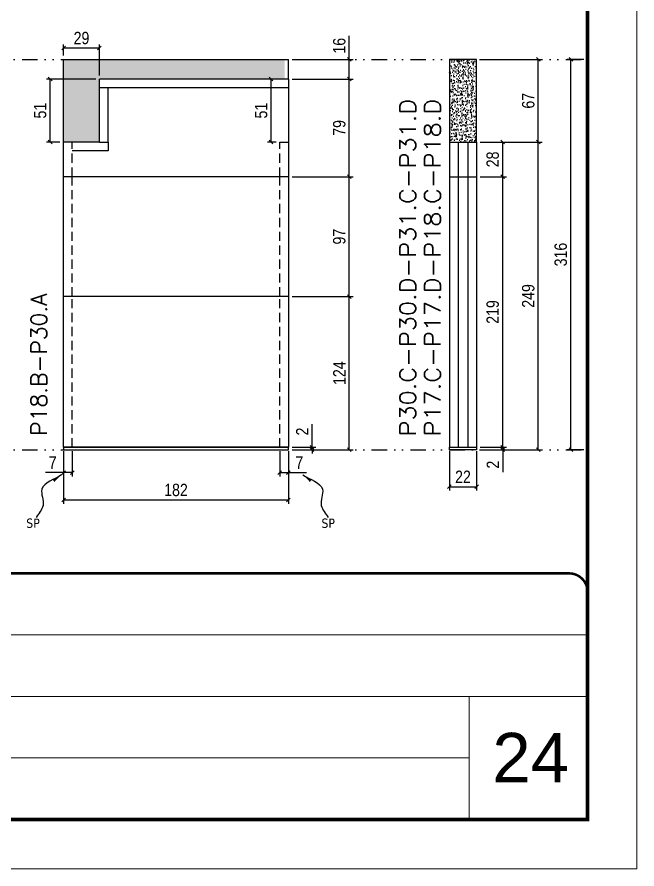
# Model space of a CAD drawing. Extents: x 14400 to 24104, y -21631 to 6985.
# Drawn here: x 20165 to 20667, y 192 to 881 of the extents above; entities that cross this region are included whole.
import ezdxf

# ---------------------------------------------------------------- set-up
doc = ezdxf.new("R2010")
doc.units = 0
for name, pattern in [('CONTINUO', [0]), ('DASHED', [0.75, 0.5, -0.25]), ('DIVIDE2', [0.625, 0.25, -0.125, 0, -0.125, 0, -0.125]), ('HIDDEN', [0.375, 0.25, -0.125])]:
    doc.linetypes.add(name, pattern=pattern)
for name, color, linetype, lineweight in [('CARIMBO', 255, 'Continuous', 9), ('Folhas', 255, 'Continuous', 9), ('SARRAFO DE PRESSAO', 251, 'DASHED', 9), ('Texto Seção', 7, 'Continuous', 15)]:
    doc.layers.add(name, color=color, linetype=linetype, lineweight=lineweight)
for name, color, linetype in [('COTA', 241, 'Continuous'), ('Nível', 160, 'Continuous'), ('Painéis', 200, 'Continuous'), ('SARR_2.2x7', 40, 'Continuous'), ('texto', 7, 'Continuous')]:
    doc.layers.add(name, color=color, linetype=linetype)
doc.styles.add('ARIAL', font='arial.ttf')
doc.styles.add('COTA TECNICA', font='techl___.ttf', dxfattribs={"height": 10})
doc.styles.add('COTA TECNICA-50', font='techl___.ttf', dxfattribs={"height": 10})
doc.styles.add('REGUA-120', font='ROMANS.shx', dxfattribs={"height": 15})
doc.styles.get("Standard").update_dxf_attribs({"font": 'arial.ttf'})
doc.dimstyles.new('COTA PAINEL-50', dxfattribs={"dimtxt": 10, "dimasz": 3, "dimexe": 3, "dimexo": 3, "dimgap": 3, "dimtad": 1, "dimdec": 1, "dimzin": 12, "dimdsep": 46, "dimtxsty": 'COTA TECNICA-50', "dimblk1": 'OBLIQUE', "dimblk2": 'OBLIQUE', "dimsah": 1, "dimcen": 0.9, "dimclrd": 4, "dimclre": 4, "dimclrt": 240, "dimadec": 1, "dimazin": 3, "dimtfac": 1, "dimtdec": 1, "dimtmove": 0, "dimatfit": 3, "dimfxl": 1, "dimtolj": 1, "dimtzin": 12, "dimarcsym": 0})
doc.dimstyles.new('PAINEL', dxfattribs={"dimtxt": 10, "dimasz": 3, "dimexe": 3, "dimexo": 3, "dimgap": 3, "dimtad": 1, "dimdec": 1, "dimzin": 12, "dimdsep": 46, "dimtxsty": 'COTA TECNICA', "dimblk1": 'OBLIQUE', "dimblk2": 'OBLIQUE', "dimsah": 1, "dimcen": 0.9, "dimclrd": 4, "dimclre": 4, "dimclrt": 240, "dimadec": 1, "dimazin": 3, "dimtfac": 1, "dimtdec": 1, "dimtmove": 0, "dimatfit": 3, "dimfxl": 1, "dimtolj": 1, "dimtzin": 12, "dimarcsym": 0})
doc.dimstyles.get("Standard").update_dxf_attribs({"dimtxt": 0.18, "dimasz": 0.18, "dimexe": 0.18, "dimexo": 0.0625, "dimgap": 0.09, "dimtad": 0, "dimtih": 1, "dimtoh": 1, "dimdec": 4, "dimzin": 0, "dimdsep": 46, "dimtxsty": 'Standard', "dimcen": 0.09, "dimadec": 0, "dimazin": 0, "dimtfac": 1, "dimtdec": 4, "dimtofl": 0, "dimtmove": 0, "dimatfit": 3, "dimfxl": 1, "dimtolj": 1, "dimtzin": 0, "dimarcsym": 0})

# ---------------------------------------------------------------- blocks, each defined once
blk = doc.blocks.new('9999999999')
at = {"color": 30, "linetype": 'CONTINUO'}
for p, q in [((98564.56, 34379.64), (99583.98, 34379.64)), ((98564.56, 34329.83), (99487.98, 34329.83)), ((99583.98, 34329.83), (99487.98, 34329.83)), ((99487.98, 34329.83), (99487.98, 34230.21)), ((98564.56, 34280.02), (99487.98, 34280.02))]:
    blk.add_line(p, q, dxfattribs=at)
at = {"color": 30, "linetype": 'CONTINUO', "const_width": 2}
blk.add_lwpolyline([(99583.98, 34230.21), (99583.98, 34414.45, 0.414214), (99568.98, 34429.45), (98228.98, 34429.45, 0.414214), (98213.98, 34414.45), (98213.98, 34245.21, 0.414214), (98228.98, 34230.21), (99583.98, 34230.21)], format="xyb", dxfattribs=at)
at = {"layer": 'Folhas'}
blk.add_lwpolyline([(98138.98, 34190.21), (99623.98, 34190.21), (99623.98, 35240.21), (98138.98, 35240.21)], close=True, dxfattribs=at)
at = {"layer": 'Folhas', "color": 30, "const_width": 3}
blk.add_lwpolyline([(98213.98, 34230.21), (99583.98, 34230.21), (99583.98, 35200.21), (98213.98, 35200.21)], close=True, dxfattribs=at)
blk = doc.blocks.new('_Oblique')
at = {"color": 0, "linetype": 'ByBlock', "lineweight": -2}
blk.add_line((-0.5, -0.5), (0.5, 0.5), dxfattribs=at)
blk = doc.blocks.new('*D1365')
at = {"layer": 'COTA', "color": 4, "lineweight": -2, "transparency": 16777216}
for p, q in [((20623.97, 847.13), (20610.47, 847.13)), ((20613.47, 531.13), (20613.47, 847.13)), ((20623.97, 531.13), (20610.47, 531.13))]:
    blk.add_line(p, q, dxfattribs=at)
at = {"layer": 'Defpoints', "color": 0, "transparency": 16777216}
for p in [(20613.47, 847.13), (20626.97, 847.13), (20626.97, 531.13)]:
    blk.add_point(p, dxfattribs=at)
at = {"layer": 'COTA', "color": 4, "lineweight": -2, "transparency": 16777216, "xscale": 3, "yscale": 3, "zscale": 3}
for p, rotation in [((20613.47, 847.13), 90), ((20613.47, 531.13), 270)]:
    blk.add_blockref('_Oblique', p, dxfattribs=dict(at, rotation=rotation))
at = {"layer": 'COTA', "color": 240, "transparency": 16777216, "insert": (20605.25, 689.13), "char_height": 10, "attachment_point": 5, "rotation": 90, "style": 'COTA TECNICA'}
blk.add_mtext('\\A1;316', dxfattribs=at)
blk = doc.blocks.new('*D1358')
at = {"layer": 'COTA', "color": 4, "lineweight": -2, "transparency": 16777216}
for p, q in [((20515.07, 530.13), (20515.07, 498.24)), ((20537.07, 530.13), (20537.07, 498.24)), ((20515.07, 501.24), (20537.07, 501.24))]:
    blk.add_line(p, q, dxfattribs=at)
at = {"layer": 'Defpoints', "color": 0, "transparency": 16777216}
for p in [(20515.07, 533.13), (20537.07, 533.13), (20537.07, 501.24)]:
    blk.add_point(p, dxfattribs=at)
at = {"layer": 'COTA', "color": 4, "lineweight": -2, "transparency": 16777216, "xscale": 3, "yscale": 3, "zscale": 3, "rotation": 180}
blk.add_blockref('_Oblique', (20515.07, 501.24), dxfattribs=at)
at = {"layer": 'COTA', "color": 4, "lineweight": -2, "transparency": 16777216, "xscale": 3, "yscale": 3, "zscale": 3}
blk.add_blockref('_Oblique', (20537.07, 501.24), dxfattribs=at)
at = {"layer": 'COTA', "color": 240, "transparency": 16777216, "insert": (20526.07, 509.24), "char_height": 10, "attachment_point": 5, "style": 'COTA TECNICA'}
blk.add_mtext('\\A1;22', dxfattribs=at)
blk = doc.blocks.new('*D1359')
at = {"layer": 'COTA', "color": 4, "lineweight": -2, "transparency": 16777216}
for p, q in [((20540.07, 533.13), (20561.26, 533.13)), ((20540.07, 531.13), (20561.26, 531.13)), ((20558.26, 533.13), (20558.26, 536.13)), ((20558.26, 533.13), (20558.26, 531.13)), ((20558.26, 531.13), (20558.26, 513.02))]:
    blk.add_line(p, q, dxfattribs=at)
at = {"layer": 'Defpoints', "color": 0, "transparency": 16777216}
for p in [(20537.07, 533.13), (20537.07, 531.13), (20558.26, 533.13)]:
    blk.add_point(p, dxfattribs=at)
at = {"layer": 'COTA', "color": 4, "lineweight": -2, "transparency": 16777216, "xscale": 3, "yscale": 3, "zscale": 3}
for p, rotation in [((20558.26, 533.13), 270), ((20558.26, 531.13), 90)]:
    blk.add_blockref('_Oblique', p, dxfattribs=dict(at, rotation=rotation))
at = {"layer": 'COTA', "color": 240, "transparency": 16777216, "insert": (20550.26, 519.08), "char_height": 10, "attachment_point": 5, "rotation": 90, "style": 'COTA TECNICA-50'}
blk.add_mtext('\\A1;2', dxfattribs=at)
blk = doc.blocks.new('*D1360')
at = {"layer": 'COTA', "color": 4, "lineweight": -2, "transparency": 16777216}
for p, q in [((20540.07, 780.13), (20590.06, 780.13)), ((20587.06, 531.13), (20587.06, 780.13)), ((20540.07, 531.13), (20590.06, 531.13))]:
    blk.add_line(p, q, dxfattribs=at)
at = {"layer": 'Defpoints', "color": 0, "transparency": 16777216}
for p in [(20537.07, 780.13), (20587.06, 780.13), (20537.07, 531.13)]:
    blk.add_point(p, dxfattribs=at)
at = {"layer": 'COTA', "color": 4, "lineweight": -2, "transparency": 16777216, "xscale": 3, "yscale": 3, "zscale": 3}
for p, rotation in [((20587.06, 780.13), 90), ((20587.06, 531.13), 270)]:
    blk.add_blockref('_Oblique', p, dxfattribs=dict(at, rotation=rotation))
at = {"layer": 'COTA', "color": 240, "transparency": 16777216, "insert": (20578.95, 655.63), "char_height": 10, "attachment_point": 5, "rotation": 90, "style": 'COTA TECNICA-50'}
blk.add_mtext('\\A1;249', dxfattribs=at)
blk = doc.blocks.new('*D1377')
at = {"layer": 'COTA', "color": 4, "lineweight": -2, "transparency": 16777216}
for p, q in [((20540.07, 847.13), (20590.06, 847.13)), ((20587.06, 780.13), (20587.06, 847.13)), ((20540.07, 780.13), (20590.06, 780.13))]:
    blk.add_line(p, q, dxfattribs=at)
at = {"layer": 'Defpoints', "color": 0, "transparency": 16777216}
for p in [(20537.07, 847.13), (20587.06, 847.13), (20537.07, 780.13)]:
    blk.add_point(p, dxfattribs=at)
at = {"layer": 'COTA', "color": 4, "lineweight": -2, "transparency": 16777216, "xscale": 3, "yscale": 3, "zscale": 3}
for p, rotation in [((20587.06, 847.13), 90), ((20587.06, 780.13), 270)]:
    blk.add_blockref('_Oblique', p, dxfattribs=dict(at, rotation=rotation))
at = {"layer": 'COTA', "color": 240, "transparency": 16777216, "insert": (20578.95, 813.63), "char_height": 10, "attachment_point": 5, "rotation": 90, "style": 'COTA TECNICA'}
blk.add_mtext('\\A1;67', dxfattribs=at)
blk = doc.blocks.new('*D1378')
at = {"layer": 'COTA', "color": 4, "lineweight": -2, "transparency": 16777216}
for p, q in [((20540.07, 752.13), (20561.26, 752.13)), ((20558.26, 533.13), (20558.26, 752.13)), ((20540.07, 533.13), (20561.26, 533.13))]:
    blk.add_line(p, q, dxfattribs=at)
at = {"layer": 'Defpoints', "color": 0, "transparency": 16777216}
for p in [(20537.07, 752.13), (20558.26, 752.13), (20537.07, 533.13)]:
    blk.add_point(p, dxfattribs=at)
at = {"layer": 'COTA', "color": 4, "lineweight": -2, "transparency": 16777216, "xscale": 3, "yscale": 3, "zscale": 3}
for p, rotation in [((20558.26, 752.13), 90), ((20558.26, 533.13), 270)]:
    blk.add_blockref('_Oblique', p, dxfattribs=dict(at, rotation=rotation))
at = {"layer": 'COTA', "color": 240, "transparency": 16777216, "insert": (20550.17, 642.63), "char_height": 10, "attachment_point": 5, "rotation": 90, "style": 'COTA TECNICA'}
blk.add_mtext('\\A1;219', dxfattribs=at)
blk = doc.blocks.new('*D1379')
at = {"layer": 'COTA', "color": 4, "lineweight": -2, "transparency": 16777216}
for p, q in [((20540.07, 780.13), (20561.26, 780.13)), ((20558.26, 752.13), (20558.26, 780.13)), ((20540.07, 752.13), (20561.26, 752.13))]:
    blk.add_line(p, q, dxfattribs=at)
at = {"layer": 'Defpoints', "color": 0, "transparency": 16777216}
for p in [(20537.07, 780.13), (20558.26, 780.13), (20537.07, 752.13)]:
    blk.add_point(p, dxfattribs=at)
at = {"layer": 'COTA', "color": 4, "lineweight": -2, "transparency": 16777216, "xscale": 3, "yscale": 3, "zscale": 3}
for p, rotation in [((20558.26, 780.13), 90), ((20558.26, 752.13), 270)]:
    blk.add_blockref('_Oblique', p, dxfattribs=dict(at, rotation=rotation))
at = {"layer": 'COTA', "color": 240, "transparency": 16777216, "insert": (20550.17, 766.13), "char_height": 10, "attachment_point": 5, "rotation": 90, "style": 'COTA TECNICA'}
blk.add_mtext('\\A1;28', dxfattribs=at)
blk = doc.blocks.new('*D1381')
at = {"layer": 'COTA', "color": 4, "lineweight": -2, "transparency": 16777216}
for p, q in [((20202.65, 530.13), (20202.65, 487.46)), ((20384.65, 530.13), (20384.65, 487.46)), ((20384.65, 490.46), (20202.65, 490.46))]:
    blk.add_line(p, q, dxfattribs=at)
at = {"layer": 'Defpoints', "color": 0, "transparency": 16777216}
for p in [(20202.65, 533.13), (20384.65, 533.13), (20202.65, 490.46)]:
    blk.add_point(p, dxfattribs=at)
at = {"layer": 'COTA', "color": 4, "lineweight": -2, "transparency": 16777216, "xscale": 3, "yscale": 3, "zscale": 3, "rotation": 180}
blk.add_blockref('_Oblique', (20202.65, 490.46), dxfattribs=at)
at = {"layer": 'COTA', "color": 4, "lineweight": -2, "transparency": 16777216, "xscale": 3, "yscale": 3, "zscale": 3}
blk.add_blockref('_Oblique', (20384.65, 490.46), dxfattribs=at)
at = {"layer": 'COTA', "color": 240, "transparency": 16777216, "insert": (20293.65, 498.55), "char_height": 10, "attachment_point": 5, "style": 'COTA TECNICA'}
blk.add_mtext('\\A1;182', dxfattribs=at)
blk = doc.blocks.new('*D1382')
at = {"layer": 'COTA', "color": 4, "lineweight": -2, "transparency": 16777216}
for p, q in [((20377.65, 530.13), (20377.65, 509.62)), ((20384.65, 528.13), (20384.65, 509.62)), ((20377.65, 512.62), (20384.65, 512.62)), ((20384.65, 512.62), (20399.38, 512.62))]:
    blk.add_line(p, q, dxfattribs=at)
at = {"layer": 'Defpoints', "color": 0, "transparency": 16777216}
for p in [(20377.65, 533.13), (20384.65, 531.13), (20384.65, 512.62)]:
    blk.add_point(p, dxfattribs=at)
at = {"layer": 'COTA', "color": 4, "lineweight": -2, "transparency": 16777216, "xscale": 3, "yscale": 3, "zscale": 3, "rotation": 180}
blk.add_blockref('_Oblique', (20377.65, 512.62), dxfattribs=at)
at = {"layer": 'COTA', "color": 4, "lineweight": -2, "transparency": 16777216, "xscale": 3, "yscale": 3, "zscale": 3}
blk.add_blockref('_Oblique', (20384.65, 512.62), dxfattribs=at)
at = {"layer": 'COTA', "color": 240, "transparency": 16777216, "insert": (20393.51, 520.7), "char_height": 10, "attachment_point": 5, "style": 'COTA TECNICA-50'}
blk.add_mtext('\\A1;7', dxfattribs=at)
blk = doc.blocks.new('*D1383')
at = {"layer": 'COTA', "color": 4, "lineweight": -2, "transparency": 16777216}
for p, q in [((20202.65, 528.13), (20202.65, 509.62)), ((20209.65, 530.13), (20209.65, 509.62)), ((20202.65, 512.62), (20187.92, 512.62)), ((20209.65, 512.62), (20202.65, 512.62))]:
    blk.add_line(p, q, dxfattribs=at)
at = {"layer": 'Defpoints', "color": 0, "transparency": 16777216}
for p in [(20202.65, 531.13), (20209.65, 533.13), (20202.65, 512.62)]:
    blk.add_point(p, dxfattribs=at)
at = {"layer": 'COTA', "color": 4, "lineweight": -2, "transparency": 16777216, "xscale": 3, "yscale": 3, "zscale": 3, "rotation": 180}
blk.add_blockref('_Oblique', (20202.65, 512.62), dxfattribs=at)
at = {"layer": 'COTA', "color": 4, "lineweight": -2, "transparency": 16777216, "xscale": 3, "yscale": 3, "zscale": 3}
blk.add_blockref('_Oblique', (20209.65, 512.62), dxfattribs=at)
at = {"layer": 'COTA', "color": 240, "transparency": 16777216, "insert": (20193.78, 520.7), "char_height": 10, "attachment_point": 5, "style": 'COTA TECNICA-50'}
blk.add_mtext('\\A1;7', dxfattribs=at)
blk = doc.blocks.new('*D1386')
at = {"layer": 'COTA', "color": 4, "linetype": 'ByBlock', "lineweight": -2, "transparency": 16777216}
for p, q in [((20387.65, 655.13), (20437.02, 655.13)), ((20434.02, 531.13), (20434.02, 655.13)), ((20387.65, 531.13), (20437.02, 531.13))]:
    blk.add_line(p, q, dxfattribs=at)
at = {"layer": 'Defpoints', "color": 0, "linetype": 'ByBlock', "transparency": 16777216}
for p in [(20384.65, 655.13), (20434.02, 655.13), (20384.65, 531.13)]:
    blk.add_point(p, dxfattribs=at)
at = {"layer": 'COTA', "color": 4, "linetype": 'ByBlock', "lineweight": -2, "transparency": 16777216, "xscale": 3, "yscale": 3, "zscale": 3}
for p, rotation in [((20434.02, 655.13), 90), ((20434.02, 531.13), 270)]:
    blk.add_blockref('_Oblique', p, dxfattribs=dict(at, rotation=rotation))
at = {"layer": 'COTA', "color": 240, "linetype": 'ByBlock', "transparency": 16777216, "insert": (20425.94, 593.13), "char_height": 10, "attachment_point": 5, "rotation": 90, "style": 'COTA TECNICA'}
blk.add_mtext('\\A1;124', dxfattribs=at)
blk = doc.blocks.new('*D1384')
at = {"layer": 'COTA', "color": 4, "lineweight": -2, "transparency": 16777216}
for p, q in [((20403.91, 533.13), (20403.91, 551.94)), ((20387.65, 533.13), (20406.91, 533.13)), ((20387.65, 531.13), (20406.91, 531.13)), ((20403.91, 531.13), (20403.91, 533.13)), ((20403.91, 531.13), (20403.91, 528.13))]:
    blk.add_line(p, q, dxfattribs=at)
at = {"layer": 'Defpoints', "color": 0, "transparency": 16777216}
for p in [(20384.65, 533.13), (20384.65, 531.13), (20403.91, 531.13)]:
    blk.add_point(p, dxfattribs=at)
at = {"layer": 'COTA', "color": 4, "lineweight": -2, "transparency": 16777216, "xscale": 3, "yscale": 3, "zscale": 3}
for p, rotation in [((20403.91, 533.13), 270), ((20403.91, 531.13), 90)]:
    blk.add_blockref('_Oblique', p, dxfattribs=dict(at, rotation=rotation))
at = {"layer": 'COTA', "color": 240, "transparency": 16777216, "insert": (20395.91, 545.88), "char_height": 10, "attachment_point": 5, "rotation": 90, "style": 'COTA TECNICA-50'}
blk.add_mtext('\\A1;2', dxfattribs=at)
blk = doc.blocks.new('*D1387')
at = {"layer": 'COTA', "color": 4, "linetype": 'ByBlock', "lineweight": -2, "transparency": 16777216}
for p, q in [((20387.65, 655.13), (20437.02, 655.13)), ((20434.02, 531.13), (20434.02, 655.13)), ((20387.65, 531.13), (20437.02, 531.13))]:
    blk.add_line(p, q, dxfattribs=at)
at = {"layer": 'Defpoints', "color": 0, "linetype": 'ByBlock', "transparency": 16777216}
for p in [(20384.65, 655.13), (20434.02, 655.13), (20384.65, 531.13)]:
    blk.add_point(p, dxfattribs=at)
at = {"layer": 'COTA', "color": 4, "linetype": 'ByBlock', "lineweight": -2, "transparency": 16777216, "xscale": 3, "yscale": 3, "zscale": 3}
for p, rotation in [((20434.02, 655.13), 90), ((20434.02, 531.13), 270)]:
    blk.add_blockref('_Oblique', p, dxfattribs=dict(at, rotation=rotation))
at = {"layer": 'COTA', "color": 240, "linetype": 'ByBlock', "transparency": 16777216, "insert": (20425.94, 593.13), "char_height": 10, "attachment_point": 5, "rotation": 90, "style": 'COTA TECNICA'}
blk.add_mtext('\\A1;124', dxfattribs=at)
blk = doc.blocks.new('*D1388')
at = {"layer": 'COTA', "color": 4, "lineweight": -2, "transparency": 16777216}
for p, q in [((20387.65, 752.13), (20437.02, 752.13)), ((20434.02, 655.13), (20434.02, 752.13)), ((20387.65, 655.13), (20437.02, 655.13))]:
    blk.add_line(p, q, dxfattribs=at)
at = {"layer": 'Defpoints', "color": 0, "transparency": 16777216}
for p in [(20384.65, 752.13), (20434.02, 752.13), (20384.65, 655.13)]:
    blk.add_point(p, dxfattribs=at)
at = {"layer": 'COTA', "color": 4, "lineweight": -2, "transparency": 16777216, "xscale": 3, "yscale": 3, "zscale": 3}
for p, rotation in [((20434.02, 752.13), 90), ((20434.02, 655.13), 270)]:
    blk.add_blockref('_Oblique', p, dxfattribs=dict(at, rotation=rotation))
at = {"layer": 'COTA', "color": 240, "transparency": 16777216, "insert": (20425.91, 703.63), "char_height": 10, "attachment_point": 5, "rotation": 90, "style": 'COTA TECNICA'}
blk.add_mtext('\\A1;97', dxfattribs=at)
blk = doc.blocks.new('*D1389')
at = {"layer": 'COTA', "color": 4, "lineweight": -2, "transparency": 16777216}
for p, q in [((20202.65, 850.13), (20202.65, 859.24)), ((20231.65, 856.24), (20202.65, 856.24)), ((20231.65, 834.13), (20231.65, 859.24))]:
    blk.add_line(p, q, dxfattribs=at)
at = {"layer": 'Defpoints', "color": 0, "transparency": 16777216}
for p in [(20202.65, 856.24), (20202.65, 847.13), (20231.65, 831.13)]:
    blk.add_point(p, dxfattribs=at)
at = {"layer": 'COTA', "color": 4, "lineweight": -2, "transparency": 16777216, "xscale": 3, "yscale": 3, "zscale": 3, "rotation": 180}
blk.add_blockref('_Oblique', (20202.65, 856.24), dxfattribs=at)
at = {"layer": 'COTA', "color": 4, "lineweight": -2, "transparency": 16777216, "xscale": 3, "yscale": 3, "zscale": 3}
blk.add_blockref('_Oblique', (20231.65, 856.24), dxfattribs=at)
at = {"layer": 'COTA', "color": 240, "transparency": 16777216, "insert": (20217.15, 864.33), "char_height": 10, "attachment_point": 5, "style": 'COTA TECNICA'}
blk.add_mtext('\\A1;29', dxfattribs=at)
blk = doc.blocks.new('*D1390')
at = {"layer": 'COTA', "color": 4, "lineweight": -2, "transparency": 16777216}
for p, q in [((20387.65, 831.13), (20437.02, 831.13)), ((20434.02, 752.13), (20434.02, 831.13)), ((20387.65, 752.13), (20437.02, 752.13))]:
    blk.add_line(p, q, dxfattribs=at)
at = {"layer": 'Defpoints', "color": 0, "transparency": 16777216}
for p in [(20384.65, 831.13), (20434.02, 831.13), (20384.65, 752.13)]:
    blk.add_point(p, dxfattribs=at)
at = {"layer": 'COTA', "color": 4, "lineweight": -2, "transparency": 16777216, "xscale": 3, "yscale": 3, "zscale": 3}
for p, rotation in [((20434.02, 831.13), 90), ((20434.02, 752.13), 270)]:
    blk.add_blockref('_Oblique', p, dxfattribs=dict(at, rotation=rotation))
at = {"layer": 'COTA', "color": 240, "transparency": 16777216, "insert": (20425.91, 791.63), "char_height": 10, "attachment_point": 5, "rotation": 90, "style": 'COTA TECNICA'}
blk.add_mtext('\\A1;79', dxfattribs=at)
blk = doc.blocks.new('*D1391')
at = {"layer": 'COTA', "color": 4, "lineweight": -2, "transparency": 16777216}
for p, q in [((20434.02, 847.13), (20434.02, 866.15)), ((20387.65, 847.13), (20437.02, 847.13)), ((20434.02, 831.13), (20434.02, 847.13)), ((20387.65, 831.13), (20437.02, 831.13))]:
    blk.add_line(p, q, dxfattribs=at)
at = {"layer": 'Defpoints', "color": 0, "transparency": 16777216}
for p in [(20384.65, 847.13), (20434.02, 847.13), (20384.65, 831.13)]:
    blk.add_point(p, dxfattribs=at)
at = {"layer": 'COTA', "color": 4, "lineweight": -2, "transparency": 16777216, "xscale": 3, "yscale": 3, "zscale": 3}
for p, rotation in [((20434.02, 847.13), 90), ((20434.02, 831.13), 270)]:
    blk.add_blockref('_Oblique', p, dxfattribs=dict(at, rotation=rotation))
at = {"layer": 'COTA', "color": 240, "transparency": 16777216, "insert": (20425.91, 858.14), "char_height": 10, "attachment_point": 5, "rotation": 90, "style": 'COTA TECNICA'}
blk.add_mtext('\\A1;16', dxfattribs=at)
blk = doc.blocks.new('*D1392')
at = {"layer": 'COTA', "color": 4, "lineweight": -2, "transparency": 16777216}
for p, q in [((20228.65, 831.13), (20188.75, 831.13)), ((20191.75, 780.13), (20191.75, 831.13)), ((20199.65, 780.13), (20188.75, 780.13))]:
    blk.add_line(p, q, dxfattribs=at)
at = {"layer": 'Defpoints', "color": 0, "transparency": 16777216}
for p in [(20191.75, 831.13), (20231.65, 831.13), (20202.65, 780.13)]:
    blk.add_point(p, dxfattribs=at)
at = {"layer": 'COTA', "color": 4, "lineweight": -2, "transparency": 16777216, "xscale": 3, "yscale": 3, "zscale": 3}
for p, rotation in [((20191.75, 831.13), 90), ((20191.75, 780.13), 270)]:
    blk.add_blockref('_Oblique', p, dxfattribs=dict(at, rotation=rotation))
at = {"layer": 'COTA', "color": 240, "transparency": 16777216, "insert": (20183.64, 805.63), "char_height": 10, "attachment_point": 5, "rotation": 90, "style": 'COTA TECNICA'}
blk.add_mtext('\\A1;51', dxfattribs=at)
blk = doc.blocks.new('*D1385')
at = {"layer": 'COTA', "color": 4, "lineweight": -2, "transparency": 16777216}
for p, q in [((20374.65, 831.13), (20367.7, 831.13)), ((20370.7, 780.13), (20370.7, 831.13)), ((20374.65, 780.13), (20367.7, 780.13))]:
    blk.add_line(p, q, dxfattribs=at)
at = {"layer": 'Defpoints', "color": 0, "transparency": 16777216}
for p in [(20370.7, 831.13), (20377.65, 831.13), (20377.65, 780.13)]:
    blk.add_point(p, dxfattribs=at)
at = {"layer": 'COTA', "color": 4, "lineweight": -2, "transparency": 16777216, "xscale": 3, "yscale": 3, "zscale": 3}
for p, rotation in [((20370.7, 831.13), 90), ((20370.7, 780.13), 270)]:
    blk.add_blockref('_Oblique', p, dxfattribs=dict(at, rotation=rotation))
at = {"layer": 'COTA', "color": 240, "transparency": 16777216, "insert": (20362.59, 805.63), "char_height": 10, "attachment_point": 5, "rotation": 90, "style": 'COTA TECNICA'}
blk.add_mtext('\\A1;51', dxfattribs=at)

msp = doc.modelspace()

# ---------------------------------------------------------------- hatches: boundary and pattern name
at = {"layer": 'COTA'}
h = msp.add_hatch(dxfattribs=at)
h.set_pattern_fill('AR-CONC', color=256, scale=0.03)
h.set_pattern_definition([(50, (2020.8996, 0), (5.4655401, -0.4781726), [0.5715, -6.2865]), (355, (2020.8996, 0), (-1.0573026, 5.7317054), [0.4572, -5.0292175]), (100.451445, (2021.355, -0.04), (4.4082374, 5.2535326), [0.4857003, -5.3427073]), (46.1842, (2020.8996, 1.524), (8.1323712, -1.2612698), [0.85725, -9.42975]), (96.63556, (2021.577, 1.419), (7.122124, 7.4227837), [0.7285507, -8.0140682]), (351.18415, (2020.9, 1.524), (7.122124, 7.4227837), [0.685799, -7.543792]), (21, (2021.6616, 1.143), (4.5484317, -3.067956), [0.5715, -6.2865]), (326, (2021.6616, 1.143), (1.8540609, 5.525639), [0.4572, -5.0292]), (71.451445, (2022.0406, 0.8873), (6.4024926, 2.457683), [0.4857003, -5.3426981]), (37.5, (2020.8996, 0), (0.0926581, 2.53665117), [0, -4.96824, 0, -5.1054, 0, -5.04825]), (7.5, (2020.8996, 0), (2.00458988, 3.00541724), [0, -2.91084, 0, -4.85394, 0, -1.92405]), (327.5, (2019.2003, 0), (4.06771786, -0.17186232), [0, -1.905, 0, -5.9436, 0, -7.8867]), (317.5, (2018.4383, 0), (4.44387544, 0.7627947), [0, -2.4765, 0, -3.94716, 0, -5.6007])])
h.paths.add_polyline_path([(20202.65, 847.13), (20381.65, 847.13), (20381.65, 831.13), (20231.65, 831.13), (20231.65, 780.13), (20202.65, 780.13)])
h = msp.add_hatch(dxfattribs=at)
h.set_pattern_fill('AR-CONC', color=256, scale=0.03)
h.set_pattern_definition([(50, (1775.014, -3445.7253), (5.4655401, -0.4781726), [0.5715, -6.2865]), (355, (1775.014, -3445.7253), (-1.0573026, 5.7317054), [0.4572, -5.0292175]), (100.451445, (1775.4693, -3445.765), (4.4082374, 5.2535326), [0.4857003, -5.3427073]), (46.1842, (1775.014, -3444.201), (8.1323712, -1.2612698), [0.85725, -9.42975]), (96.635558, (1775.6916, -3444.3064), (7.122124, 7.4227837), [0.7285507, -8.0140682]), (351.18415, (1775.014, -3444.201), (7.122124, 7.4227837), [0.685799, -7.543792]), (21, (1775.776, -3444.5823), (4.5484317, -3.0679559), [0.5715, -6.2865]), (326, (1775.776, -3444.5823), (1.8540609, 5.525639), [0.4572, -5.0292]), (71.451445, (1776.155, -3444.838), (6.4024926, 2.457683), [0.4857003, -5.3426981]), (37.5, (1775.0139, -3445.7253), (0.0926581, 2.53665117), [0, -4.96824, 0, -5.1054, 0, -5.04825]), (7.5, (1775.014, -3445.7253), (2.00458988, 3.00541724), [0, -2.91084, 0, -4.85394, 0, -1.92405]), (327.5, (1773.3146, -3445.7253), (4.06771786, -0.17186232), [0, -1.905, 0, -5.9436, 0, -7.8867]), (317.5, (1772.5526, -3445.7253), (4.44387544, 0.7627947), [0, -2.4765, 0, -3.94716, 0, -5.6007])])
h.paths.add_polyline_path([(20537.07, 847.13), (20515.07, 847.13), (20515.07, 780.13), (20537.07, 780.13)])

# ---------------------------------------------------------------- linework, layer by layer
for p, q in [((20202.65, 780.13), (20202.65, 847.13)), ((20202.65, 847.13), (20384.65, 847.13)), ((20384.65, 831.13), (20384.65, 847.13)), ((20231.65, 780.13), (20238.65, 780.13)), ((20238.65, 780.13), (20238.65, 773.13)), ((20377.65, 780.13), (20384.65, 780.13))]:
    msp.add_line(p, q, dxfattribs=at)
msp.add_lwpolyline([(20515.07, 780.13), (20537.07, 780.13), (20537.07, 847.13), (20515.07, 847.13)], close=True, dxfattribs=at)
at = {"layer": 'Nível', "color": 4, "linetype": 'DIVIDE2', "ltscale": 50}
for p, q in [((19256.97, 847.13), (20626.97, 847.13)), ((19256.97, 531.13), (20626.97, 531.13))]:
    msp.add_line(p, q, dxfattribs=at)
at = {"layer": 'Painéis'}
for p, q in [((20384.65, 831.13), (20231.65, 831.13)), ((20231.65, 780.13), (20231.65, 831.13)), ((20384.65, 831.13), (20384.65, 533.13)), ((20202.65, 533.13), (20202.65, 780.13)), ((20231.65, 780.13), (20202.65, 780.13)), ((20515.07, 780.13), (20515.07, 533.13)), ((20515.07, 780.13), (20537.07, 780.13)), ((20537.07, 780.13), (20537.07, 533.13)), ((20384.65, 752.13), (20202.65, 752.13)), ((20515.07, 752.13), (20537.07, 752.13)), ((20384.65, 655.13), (20202.65, 655.13)), ((20202.65, 533.13), (20384.65, 533.13)), ((20515.07, 533.13), (20537.07, 533.13)), ((20515.07, 531.13), (20515.07, 533.13)), ((20537.07, 531.13), (20515.07, 531.13)), ((20537.07, 533.13), (20537.07, 531.13))]:
    msp.add_line(p, q, dxfattribs=at)
msp.add_lwpolyline([(20384.65, 533.13), (20202.65, 533.13), (20202.65, 531.13), (20384.65, 531.13)], close=True, dxfattribs=at)
at = {"layer": 'SARR_2.2x7'}
for p, q in [((20384.65, 824.13), (20231.65, 824.13)), ((20238.65, 780.13), (20238.65, 824.13)), ((20522.07, 780.13), (20522.07, 533.13)), ((20530.07, 780.13), (20530.07, 533.13)), ((20238.65, 773.13), (20209.65, 773.13))]:
    msp.add_line(p, q, dxfattribs=at)
at = {"layer": 'SARR_2.2x7', "linetype": 'HIDDEN', "ltscale": 30}
for p, q in [((20209.65, 752.13), (20209.65, 780.13)), ((20377.65, 752.13), (20377.65, 780.13)), ((20209.65, 655.13), (20209.65, 752.13)), ((20377.65, 655.13), (20377.65, 752.13)), ((20209.65, 533.13), (20209.65, 655.13)), ((20377.65, 533.13), (20377.65, 655.13))]:
    msp.add_line(p, q, dxfattribs=at)

# ---------------------------------------------------------------- block references
at = {"layer": 'SARRAFO DE PRESSAO', "color": 6, "linetype": 'ByBlock'}
msp.add_blockref('9999999999', (-78957.01, -33998.35), dxfattribs=at)

# ---------------------------------------------------------------- texts
at = {"layer": 'CARIMBO', "style": 'ARIAL'}
msp.add_text('24', height=40, dxfattribs=at).set_placement((20549.83, 262))
at = {"layer": 'texto', "color": 0, "char_height": 7.5, "attachment_point": 5}
for insert in [(20177.87, 471.64), (20416.9, 471.64)]:
    msp.add_mtext('{\\fTahoma|b0|i0|c0|p34;\\C4;SP}', dxfattribs=dict(at, insert=insert))
at = {"layer": 'Texto Seção', "style": 'REGUA-120', "width": 1.1}
for s, p in [('P30.C-P30.D-P31.C-P31.D', (20487.82, 541.9)), ('P17.C-P17.D-P18.C-P18.D', (20507.82, 541.9))]:
    msp.add_text(s, height=13, rotation=90, dxfattribs=at).set_placement(p)
at = {"layer": 'Texto Seção', "insert": (20189.18, 542.39), "char_height": 13, "width": 285.3299, "attachment_point": 7, "rotation": 90, "style": 'REGUA-120'}
msp.add_mtext('\\pt26;P18.B-P30.A', dxfattribs=at)

# ---------------------------------------------------------------- dimensions: what is measured, and where the dimension line sits
at = {"layer": 'COTA'}
for base, p1, p2, angle, dimstyle, picture, middle in [((20202.65, 856.24), (20231.65, 831.13), (20202.65, 847.13), 180, 'PAINEL', '*D1389', (20217.15, 864.33)), ((20434.02, 847.13), (20384.65, 831.13), (20384.65, 847.13), 90, 'PAINEL', '*D1391', (20425.91, 858.14)), ((20587.06, 847.13), (20537.07, 780.13), (20537.07, 847.13), 90, 'PAINEL', '*D1377', (20578.95, 813.63)), ((20613.47, 847.13), (20626.97, 531.13), (20626.97, 847.13), 90, 'PAINEL', '*D1365', (20605.25, 689.13)), ((20191.75, 831.13), (20202.65, 780.13), (20231.65, 831.13), 90, 'PAINEL', '*D1392', (20183.64, 805.63)), ((20370.7, 831.13), (20377.65, 780.13), (20377.65, 831.13), 90, 'PAINEL', '*D1385', (20362.59, 805.63)), ((20434.02, 831.13), (20384.65, 752.13), (20384.65, 831.13), 90, 'PAINEL', '*D1390', (20425.91, 791.63)), ((20587.06, 780.13), (20537.07, 531.13), (20537.07, 780.13), 90, 'COTA PAINEL-50', '*D1360', (20578.95, 655.63)), ((20558.26, 780.13), (20537.07, 752.13), (20537.07, 780.13), 90, 'PAINEL', '*D1379', (20550.17, 766.13)), ((20434.02, 752.13), (20384.65, 655.13), (20384.65, 752.13), 90, 'PAINEL', '*D1388', (20425.91, 703.63)), ((20558.26, 752.13), (20537.07, 533.13), (20537.07, 752.13), 90, 'PAINEL', '*D1378', (20550.17, 642.63)), ((20202.65, 512.62), (20209.65, 533.13), (20202.65, 531.13), 180, 'COTA PAINEL-50', '*D1383', (20193.78, 520.7))]:
    dim = msp.add_linear_dim(base=base, p1=p1, p2=p2, angle=angle, dimstyle=dimstyle, dxfattribs=at)
    dim.commit()
    dim.dimension.update_dxf_attribs({"geometry": picture, "text_midpoint": middle})
at = {"layer": 'COTA', "linetype": 'ByBlock'}
for picture in ['*D1386', '*D1387']:
    dim = msp.add_aligned_dim(p1=(20384.65, 531.13), p2=(20384.65, 655.13), distance=-49.37, dimstyle='PAINEL', dxfattribs=at)
    dim.commit()
    dim.dimension.update_dxf_attribs({"geometry": picture, "text_midpoint": (20425.94, 593.13)})
at = {"layer": 'COTA'}
for base, p1, p2, picture, middle in [((20403.91, 531.13), (20384.65, 533.13), (20384.65, 531.13), '*D1384', (20403.91, 545.88)), ((20558.26, 533.13), (20537.07, 531.13), (20537.07, 533.13), '*D1359', (20558.26, 519.08))]:
    dim = msp.add_linear_dim(base=base, p1=p1, p2=p2, angle=90, dimstyle='COTA PAINEL-50', dxfattribs=at)
    dim.commit()
    dim.dimension.update_dxf_attribs({"geometry": picture, "text_midpoint": middle, "dimtype": 160})
dim = msp.add_linear_dim(base=(20202.65, 490.46), p1=(20384.65, 533.13), p2=(20202.65, 533.13), angle=180, dimstyle='PAINEL', override={"dimarcsym": 2}, dxfattribs=at)
dim.commit()
dim.dimension.update_dxf_attribs({"geometry": '*D1381', "text_midpoint": (20293.65, 498.55)})
dim = msp.add_linear_dim(base=(20384.65, 512.62), p1=(20377.65, 533.13), p2=(20384.65, 531.13), dimstyle='COTA PAINEL-50', dxfattribs=at)
dim.commit()
dim.dimension.update_dxf_attribs({"geometry": '*D1382', "text_midpoint": (20393.51, 520.7)})
dim = msp.add_linear_dim(base=(20537.07, 501.24), p1=(20515.07, 533.13), p2=(20537.07, 533.13), dimstyle='PAINEL', override={"dimarcsym": 2}, dxfattribs=at)
dim.commit()
dim.dimension.update_dxf_attribs({"geometry": '*D1358', "text_midpoint": (20526.07, 509.24)})

# ---------------------------------------------------------------- leaders
at = {"layer": 'COTA', "path_type": 1}
for points in [[(20200.82, 510.95), (20185.04, 499.12), (20185.96, 486.11), (20180.41, 476.33)], [(20396.48, 510.95), (20412.26, 499.12), (20411.34, 486.11), (20416.89, 476.33)]]:
    msp.add_leader(points, dimstyle='Standard', override={"dimasz": 8}, dxfattribs=at)

doc.saveas('drawing.dxf')
